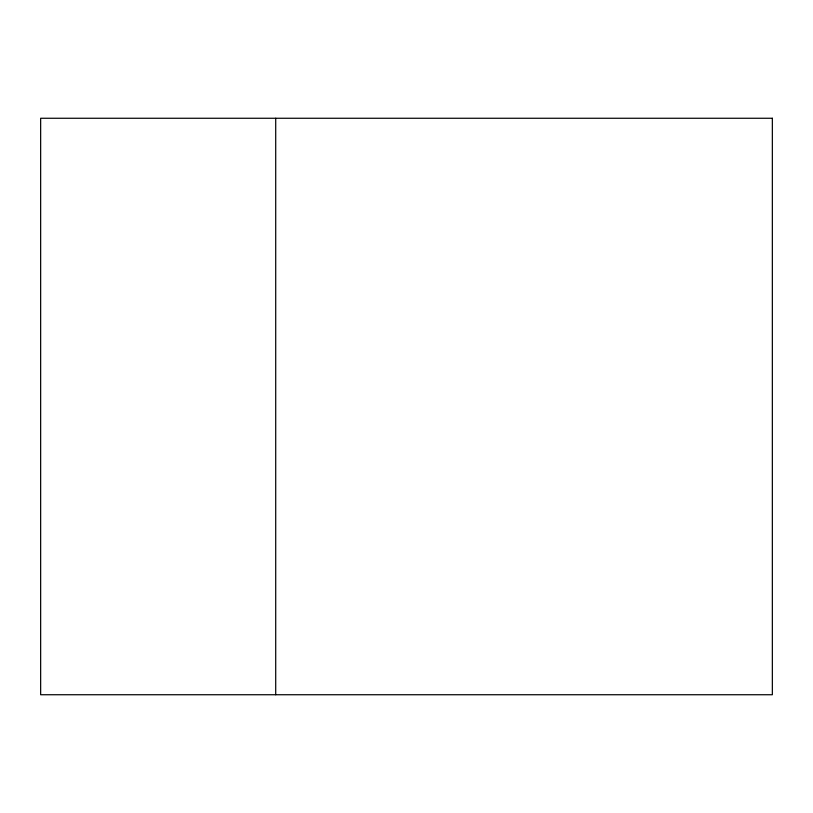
<?xml version="1.0" encoding="UTF-8"?>
<svg xmlns="http://www.w3.org/2000/svg" width="813" height="813" viewBox="0 0 813 813"><rect width="100%" height="100%" fill="white"/><g stroke="black" fill="none" stroke-linecap="round" stroke-linejoin="round"><path stroke-width="1.22" d="M275.709 118.261L275.709 694.739M772.35 118.261L40.65 118.261L40.65 694.739L772.35 694.739L772.35 118.261"/></g></svg>
